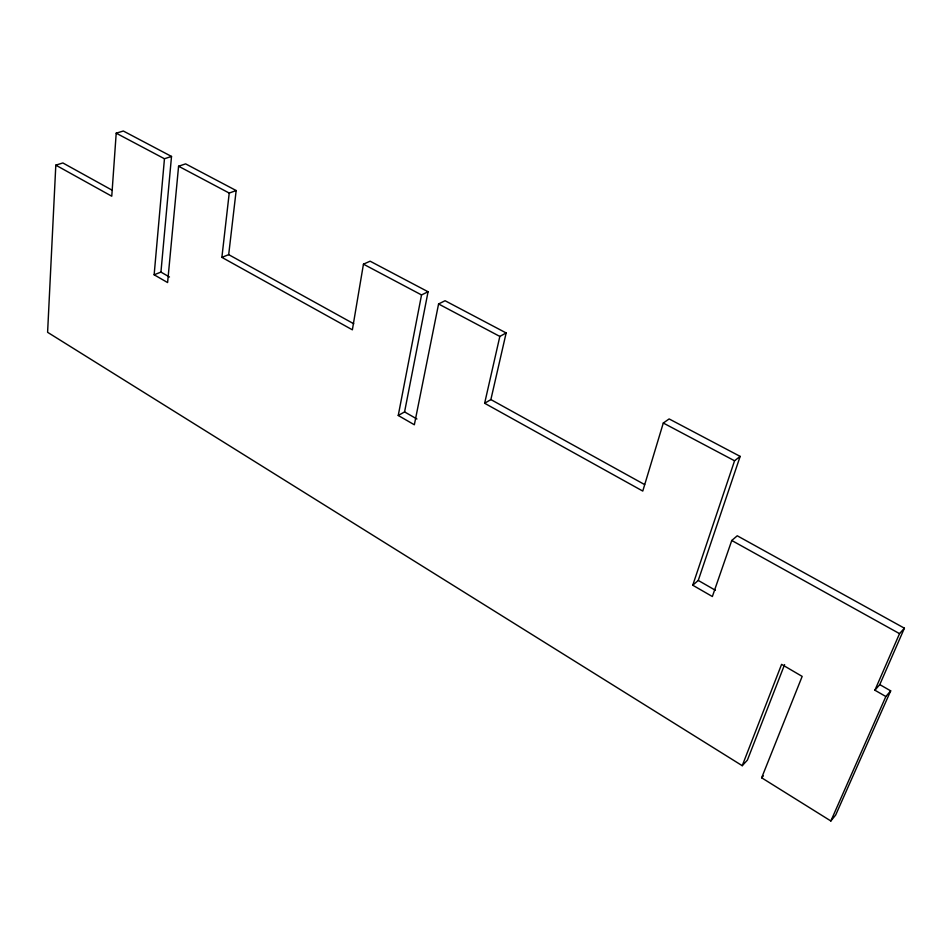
<?xml version="1.0" encoding="UTF-8"?>
<svg xmlns="http://www.w3.org/2000/svg" width="952" height="952" viewBox="0 0 952 952"><rect width="100%" height="100%" fill="white"/><g stroke="black" fill="none" stroke-linecap="round" stroke-linejoin="round"><path stroke-width="1.43" d="M112.241 190.257L62.868 162.959L55.811 165.148L47.6 332.308L742.239 765.694L747.379 760.148L784.603 664.603M171.515 156.437L164.458 158.746L154.141 274.795L160.936 272.094L171.515 156.437L123.332 131.019L116.204 133.185L111.765 196.219L55.811 165.148M236.167 190.543L229.23 193.066L221.887 257.373L228.694 254.636L236.167 190.543L185.616 163.875L178.583 166.231L167.6 282.554L154.141 274.795M879.779 684.595L890.679 690.854L885.848 696.519L874.9 690.212L879.779 684.595L904.4 628.189L737.253 535.786L731.767 540.486L712.358 596.523L692.747 585.218L698.256 580.434L740.156 456.389L669.137 418.928L663.294 423.033L642.767 491.065L484.639 403.267L490.875 399.578L506.155 332.95L445.06 300.725L438.575 303.974L414.346 424.77L398.245 415.488L404.576 411.907L428.067 291.764L370.114 261.193L363.45 264.168L352.371 329.82L221.887 257.373M398.245 415.488L421.534 294.941L428.067 291.764M484.639 403.267L499.836 336.425L506.155 332.95M692.747 585.218L734.563 460.78L740.156 456.389M742.239 765.694L781.592 664.353L802.167 676.396L761.648 777.796L830.858 820.981L835.689 815.007L890.679 690.854M874.9 690.212L899.533 633.639L904.4 628.189M830.858 820.981L885.848 696.519M761.648 777.796L763.326 775.916M116.204 133.185L164.458 158.746M178.583 166.231L229.23 193.066M363.45 264.168L421.534 294.941M438.575 303.974L499.836 336.425M663.294 423.033L734.563 460.78M228.694 254.636L353.763 323.775M490.875 399.578L644.659 484.592M731.767 540.486L899.533 633.639M160.936 272.094L169.492 277.008M404.576 411.907L416.928 418.999M698.256 580.434L715.368 590.252"/></g></svg>
